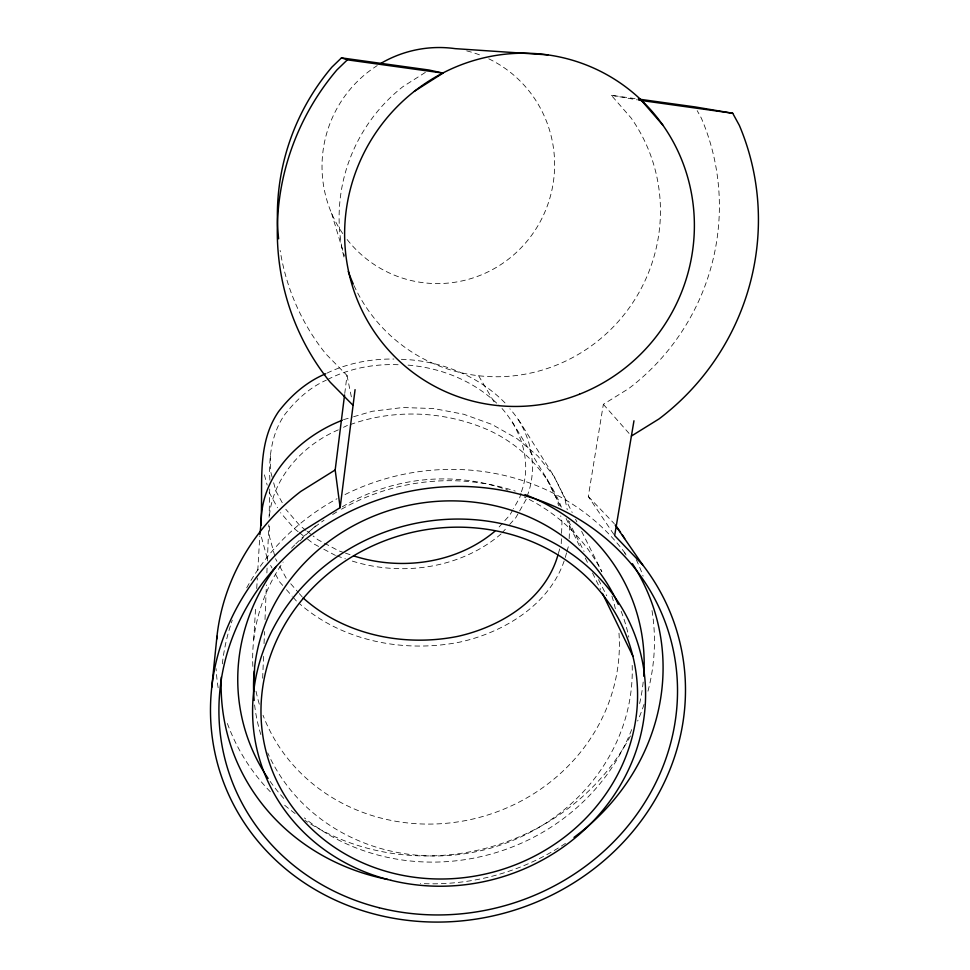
<?xml version="1.0" encoding="UTF-8"?>
<svg xmlns="http://www.w3.org/2000/svg" width="970" height="970" viewBox="0 0 970 970"><rect width="100%" height="100%" fill="white"/><g stroke="black" fill="none" stroke-linecap="round" stroke-linejoin="round"><path stroke-width="0.73" stroke-dasharray="4.85 3.64" d="M269.721 489.038L269.114 517.277M269.89 480.126C268.69 457.282 271.394 433.736 284.804 414.505C295.947 400.258 309.6 387.479 326.32 380.155M561.242 543.649L561.545 534.87M561.594 533.403L561.982 521.69L560.696 515.87M569.184 538.641L569.79 521.29M262.664 678.2L263.573 655.647M264.046 643.607L264.531 631.579M265.016 619.551L266.398 584.958M266.883 572.93L267.126 566.904M267.368 560.89L268.811 524.794M253.74 639.594L255.583 608.069M256.723 588.535L257.341 578.023M257.777 570.518L259.79 535.973M344.762 393.456L347.005 375.451L325.884 353.953A224.822 219.693 -59.8 0 1 280.148 250.466M613.828 534.361L588.293 496.482L603.352 404.332L628.754 388.546A224.822 219.693 -59.8 0 0 701.298 118.049L697.188 110.641M520.987 493.245L519.762 497.561L513.433 508.765M521.399 491.802C532.7 461.538 520.623 427.382 498.786 405.024M527.037 496.458C538.653 467.019 530.905 432.074 509.893 408.831M558.356 553.579L560.417 546.486M566.541 552.827C554.513 601.642 506.388 631.834 459.841 642.104C404.223 653.113 342.543 641.4 299.269 603.449M566.941 551.433L568.99 544.425M512.73 510.014L509.917 514.985L497.925 528.262M526.237 499.283L515.846 517.628L507.977 526.334M502.072 532.857L506.995 527.425M501.09 533.949C460.471 568.675 401.216 576.92 351.104 560.708M425.357 72.41L402.914 86.669A163.445 159.698 -59.4 0 0 344.338 258.602M327.011 373.111C347.624 363.132 371.061 358.742 393.893 359.046M327.654 379.5C349.928 368.042 375.645 363.423 400.574 364.853M338.36 429.843C302.882 444.939 272.497 477.713 269.272 517.265M343.525 427.321L347.405 425.418M343.538 419.658L352.171 417.136M353.613 416.724L372.31 411.268L402.792 407.521L433.711 408.552L463.818 414.275L491.923 424.423L516.925 438.561L537.865 456.07L553.991 476.246L572.191 512.524M350.267 424.581C394.717 408.625 444.83 411.062 488.019 429.88C521.557 445 548.074 472.839 561.375 507.164M401.362 359.312C440.089 360.416 479.265 375.778 506.122 404.09M408.067 365.12C441.071 367.788 473.615 380.919 497.634 404.041M353.941 285.435A163.445 159.698 -59.4 0 0 580.145 353.298A163.445 159.698 -59.4 0 0 631.07 117.94L611.355 95.315L638.284 99.049M611.355 95.315L637.29 99.874M344.071 552.645L338.663 550.802L317.82 539.684L313.055 535.949M345.429 553.094L352.195 555.398M336.832 555.871L345.393 558.781M318.596 546.449L313.431 543.697L306.362 538.156M323.774 549.202L335.414 555.398M298.117 531.693L294.577 528.917L280.548 512.681M299.293 532.615L305.186 537.234M305.914 530.335L299.948 525.667L285.774 509.226M307.102 531.269L311.867 535.016M588.293 496.482L614.277 523.691M603.352 404.332L629.397 433.784M290.721 583.758L298.372 592.5M299.33 593.591L302.203 596.877M282.67 585.371L279.809 582.109L272.74 569.293M286.489 589.724L292.212 596.259M293.17 597.338L296.99 601.691M624.425 552.573L626.074 555.034M518.392 419.489L553.991 476.246L564.746 498.265L567.268 509.783M512.257 421.865L546.934 478.962L557.168 499.853L558.453 505.673M478.61 375.742L495.379 404.114M270.618 565.449L272.024 568.008M275.516 558.708L276.935 561.29M279.772 566.456L286.89 579.381M269.151 492.372L277.517 507.759M282.234 502.702L275.868 490.978L273.637 482.684M568.25 520.587L584.061 551.457M598.49 579.648L606.735 595.762M575.562 519.241L576.908 521.921M581.624 531.33L601.849 571.645A184.409 171.484 -16.8 0 0 524.321 497.028M546.934 478.962L560.466 506.643M566.104 518.477L580.205 547.395M585.274 557.992L588.754 565.061M592.537 572.979L600.612 589.517M331.522 213.109L344.471 256.031M261.439 537.137L267.781 560.32M274.765 555.955L269.527 536.713L269.357 523.254M264.422 474.876L267.174 485.085M272.158 477.155L270.666 471.626L270.424 451.911M347.005 375.451L351.637 398.246M652.01 610.591A220.566 205.143 -16.8 0 1 647.523 692.895M644.056 704.329A220.566 205.143 -16.8 0 1 637.642 721.025M630.452 735.927A220.566 205.143 -16.8 0 1 304.956 820.402M295.098 813.527A220.566 205.143 -16.8 0 1 282.258 803.16M270.303 791.775A220.566 205.143 -16.8 0 1 226.58 721.207M218.141 687.766A220.566 205.143 -16.8 0 1 216.092 668.609M636.247 559.593A220.566 205.143 -16.8 0 1 643.11 576.131M611.9 596.077A184.409 171.484 -16.8 0 1 615.344 608.699M618.981 633.192A184.409 171.484 -16.8 0 1 472.851 819.044A184.409 171.484 -16.8 0 1 263.052 715.29M259.305 704.196A184.409 171.484 -16.8 0 1 255.753 689.9M252.855 666.451A184.409 171.484 -16.8 0 1 283.143 562.054M300.009 540.981A184.409 171.484 -16.8 0 1 317.02 524.794M342.301 506.813A184.409 171.484 -16.8 0 1 507.759 490.08M643.183 682.043A204.427 189.392 -16.9 0 1 638.83 706.9M631.664 729.598A204.427 189.392 -16.9 0 1 304.362 817.904M283.761 798.395A204.427 189.392 -16.9 0 1 268.945 779.698M291.546 548.208A204.427 189.392 -16.9 0 1 294.686 544.958M295.753 543.891A204.427 189.392 -16.9 0 1 324.053 520.211M332.637 514.5A204.427 189.392 -16.9 0 1 337.657 511.433M341.464 509.226A204.427 189.392 -16.9 0 1 515.24 491.099M621.152 611.294A190.532 176.31 -16.9 0 1 628.815 637.144M632.185 665.371A190.532 176.31 -16.9 0 1 482.393 850.314A190.532 176.31 -16.9 0 1 267.732 752.914M260.833 734.569A190.532 176.31 -16.9 0 1 254.613 704.923M565.462 843.379A222.324 205.761 -16.9 0 1 420.398 883.5M222.336 663.844A222.324 205.761 -16.9 0 1 230.872 624.34M231.333 622.91A222.324 205.761 -16.9 0 1 232.266 620.157M246.707 587.808A222.324 205.761 -16.9 0 1 337.014 498.738M344.993 494.567A222.324 205.761 -16.9 0 1 626.414 554.949M466.715 50.877A118.146 116.194 -76.2 0 1 482.126 55.872M488.783 58.818A118.146 116.194 -76.2 0 1 529.062 238.681A118.146 116.194 -76.2 0 1 347.03 239.396M342.749 233.564A118.146 116.194 -76.2 0 1 377.221 65.608"/><path stroke-width="1.45" d="M253.752 691.016L254.661 666.681A190.532 176.31 -16.9 0 1 416.676 503.806A190.532 176.31 -16.9 0 1 618.254 604.334M259.875 534.482C265.089 493.5 253.837 447.849 278.487 411.692C290.915 395.505 306.738 381.695 325.678 373.765M211.739 687.403L216.977 636.284M615.138 524.94L642.649 564.819A239.044 220.263 -17 0 1 587.153 873.849A239.044 220.263 -17 0 1 257.802 841.075A239.044 220.263 -17 0 1 302.676 530.99L340.13 507.649L335.183 469.965L344.568 394.96M340.13 507.649L355.068 389.661M633.968 420.774L614.653 535.586L642.649 564.819M557.944 554.998C545.31 599.618 500.738 626.79 457.67 636.393C403.932 647.135 344.52 635.071 303.161 597.969M414.408 91.277L443.023 73.102L429.092 70.034L341.476 57.873L331.898 67.124A224.822 219.693 -59.8 0 0 278.608 238.79M443.023 73.102L347.357 59.849L336.881 69.961A244.949 238.62 -56.5 0 0 330.115 382.107L353.08 405.363M494.748 531.354C456.361 563.728 400.622 571.063 353.553 555.858M335.183 469.965L300.724 491.475A220.566 205.143 -16.8 0 0 216.674 639.206M631.397 436.051L659.018 418.931A244.949 238.62 -56.5 0 0 739.334 125.36L732.714 113.26L695.138 106.93L638.284 99.049M342.24 420.289C299.33 436.876 259.257 476.537 261.269 525.291M547.88 54.878L455.172 48.645A118.146 116.194 -76.2 0 0 381.052 63.28M638.733 100.128L732.714 113.26M341.476 57.873L347.357 59.849M641.606 100.637L662.946 125.275M602.455 593.41L632.852 656.084A189.538 174.6 -17 0 1 393.784 873.4A189.538 174.6 -17 0 1 321.191 579.757A189.538 174.6 -17 0 1 632.852 656.084M616.096 526.092A220.566 205.143 -16.8 0 1 620.509 532.227M622.206 534.737A220.566 205.143 -16.8 0 1 624.68 538.544M353.31 284.077A163.445 159.698 -59.4 0 1 348.266 271.454M535.901 499.162A204.427 189.392 -16.9 0 1 643.704 676.163M268.108 778.473A204.427 189.392 -16.9 0 1 276.147 566.504M525.025 494.591A204.427 189.392 -16.9 0 1 534.518 498.544M254.164 700.461A190.532 176.31 -16.9 0 1 254.213 671.082M632.428 563.716A222.324 205.761 -16.9 0 1 573.997 837.377M387.854 879.475A222.324 205.761 -16.9 0 1 221.305 677.109M579.49 394.22A178.068 173.436 -56.1 0 0 631.785 91.677A178.068 173.436 -56.1 0 0 347.248 203.579A178.068 173.436 -56.1 0 0 579.49 394.22M379.197 907.75A230.787 212.648 -17 0 0 672.101 644.844A230.787 212.648 -17 0 0 293.352 549.457A230.787 212.648 -17 0 0 379.197 907.75M390.922 880.311A197.783 182.202 -17 0 0 640.709 653.828A197.783 182.202 -17 0 0 315.614 573.767A197.783 182.202 -17 0 0 390.922 880.311"/></g></svg>
